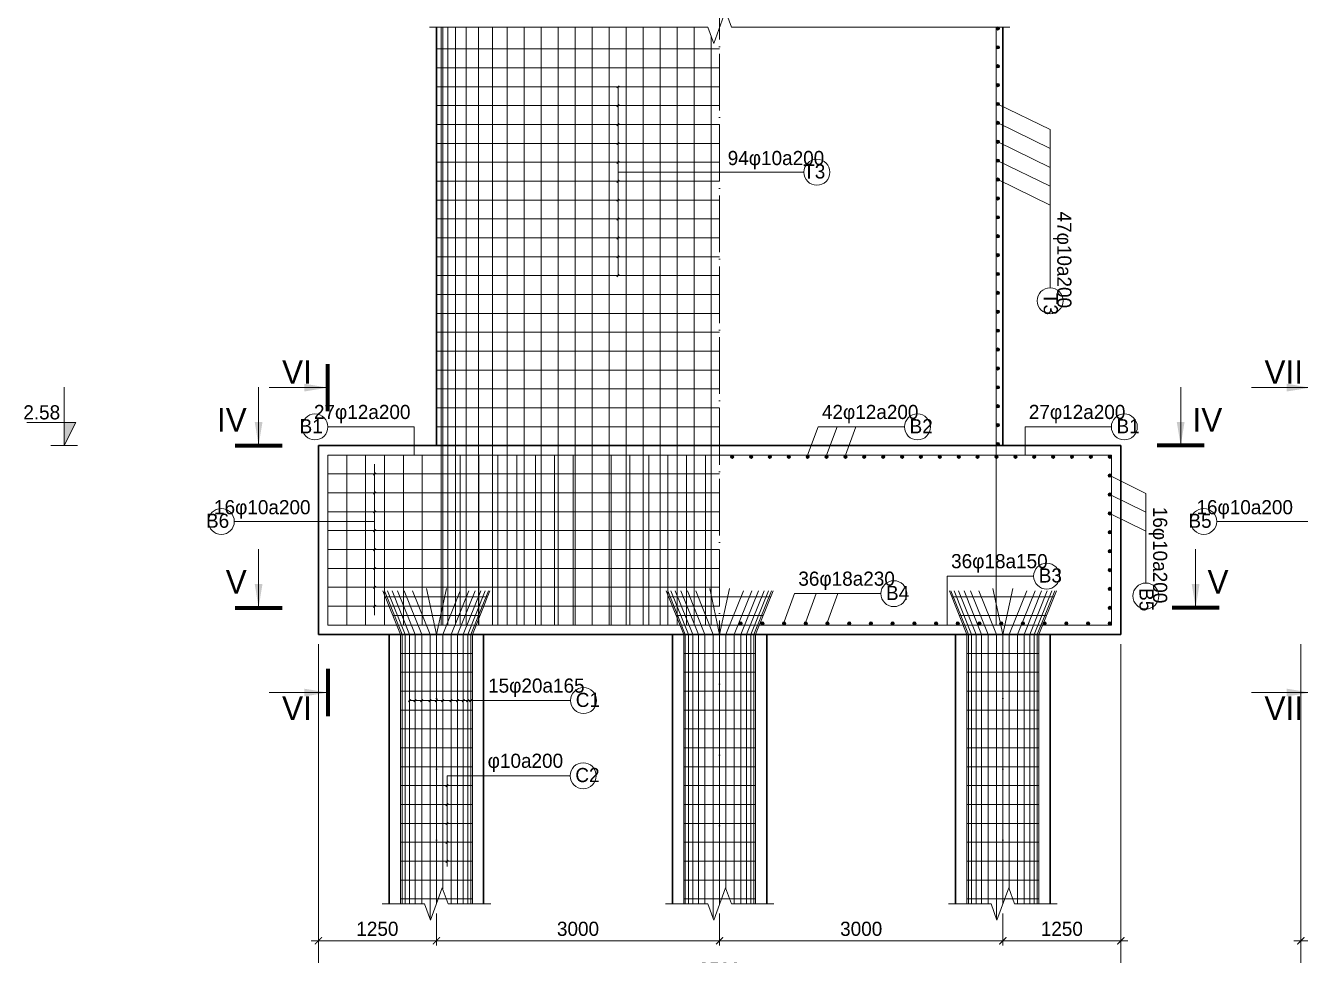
# Model space of a CAD drawing. Header units: millimetres. Extents: x -354608 to 492029, y -885357 to -234285.
# Drawn here: x 183593 to 197098, y -635684 to -625837 of the extents above; entities that cross this region are included whole.
import ezdxf

# ---------------------------------------------------------------- set-up
doc = ezdxf.new("R2010")
doc.units = ezdxf.units.MM
doc.header["$LTSCALE"] = 0.25
doc.header["$MEASUREMENT"] = 0
doc.header["$PDMODE"] = 34
doc.linetypes.add('ACAD_ISO04W100', pattern=[30, 24, -3, 0, -3])
doc.layers.get('0').update_dxf_attribs({"lineweight": 30})
for name, color, linetype, lineweight in [('!cat', 8, 'Continuous', 70), ('!coban', 142, 'Continuous', 30), ('!dim', 1, 'Continuous', 20), ('!manh', 21, 'Continuous', 20), ('!text', 130, 'Continuous', 20), ('!thep', 1, 'Continuous', 20), ('!Truc', 1, 'ACAD_ISO04W100', 20)]:
    doc.layers.add(name, color=color, linetype=linetype, lineweight=lineweight)
doc.styles.add('!dim(TL50)', font='VNswitzerlandcondlight.TTF', dxfattribs={"height": 150})
doc.styles.add('!mid(TL50)', font='VNswitzerlandcondlight.TTF', dxfattribs={"height": 250})
doc.styles.add('!small(TL50)', font='VNswitzerlandcondlight.TTF', dxfattribs={"height": 150})
doc.dimstyles.new('!TL1-50(50)', dxfattribs={"dimtxt": 150, "dimasz": 75, "dimexe": 50, "dimexo": 100, "dimgap": 50, "dimtad": 1, "dimdec": 0, "dimzin": 0, "dimdsep": 46, "dimtxsty": '!dim(TL50)', "dimblk": 'ARCHTICK', "dimcen": 1, "dimdle": 75, "dimclrd": 256, "dimclre": 256, "dimclrt": 256, "dimadec": 0, "dimazin": 0, "dimtfac": 1, "dimtdec": 0, "dimtix": 1, "dimtmove": 0, "dimatfit": 3, "dimfxl": 0, "dimfrac": 2, "dimtolj": 1, "dimtzin": 0, "dimlwd": -1, "dimlwe": -1, "dimarcsym": 0})
doc.dimstyles.new('!TL1-50(50)LE', dxfattribs={"dimtxt": 150, "dimasz": 250, "dimexe": 50, "dimexo": 100, "dimgap": 50, "dimtad": 1, "dimdec": 0, "dimzin": 0, "dimdsep": 46, "dimtxsty": '!dim(TL50)', "dimblk": 'ARCHTICK', "dimcen": 1, "dimdle": 75, "dimclrd": 256, "dimclre": 256, "dimclrt": 256, "dimadec": 0, "dimazin": 0, "dimtfac": 1, "dimtdec": 0, "dimtix": 1, "dimtmove": 0, "dimatfit": 3, "dimfxl": 0, "dimfrac": 2, "dimtolj": 1, "dimtzin": 0, "dimlwd": -1, "dimlwe": -1, "dimarcsym": 0})

# ---------------------------------------------------------------- blocks, each defined once
blk = doc.blocks.new('_ArchTick')
at = {"color": 0, "linetype": 'ByBlock', "const_width": 0.15}
blk.add_lwpolyline([(-0.5, -0.5), (0.5, 0.5)], dxfattribs=at)
blk = doc.blocks.new('*D866')
at = {"layer": '!dim'}
for p, q in [((186695, -632386), (186695, -635578)), ((187945, -635238), (187945, -635578)), ((186620, -635528), (188020, -635528))]:
    blk.add_line(p, q, dxfattribs=at)
at = {"layer": 'Defpoints', "color": 0}
for p in [(186695, -632286), (187945, -635138), (187945, -635528)]:
    blk.add_point(p, dxfattribs=at)
at = {"layer": '!dim', "xscale": 75, "yscale": 75, "zscale": 75, "rotation": 180}
blk.add_blockref('_ArchTick', (186695, -635528), dxfattribs=at)
at = {"layer": '!dim', "xscale": 75, "yscale": 75, "zscale": 75}
blk.add_blockref('_ArchTick', (187945, -635528), dxfattribs=at)
at = {"layer": '!dim', "insert": (187320, -635402), "char_height": 150, "attachment_point": 5, "style": '!dim(TL50)'}
blk.add_mtext('\\A1;1250', dxfattribs=at)
blk = doc.blocks.new('*D867')
at = {"layer": '!dim'}
for p, q in [((187945, -635238), (187945, -635578)), ((190945, -635238), (190945, -635578)), ((187870, -635528), (191020, -635528))]:
    blk.add_line(p, q, dxfattribs=at)
at = {"layer": 'Defpoints', "color": 0}
for p in [(187945, -635138), (190945, -635138), (190945, -635528)]:
    blk.add_point(p, dxfattribs=at)
at = {"layer": '!dim', "xscale": 75, "yscale": 75, "zscale": 75, "rotation": 180}
blk.add_blockref('_ArchTick', (187945, -635528), dxfattribs=at)
at = {"layer": '!dim', "xscale": 75, "yscale": 75, "zscale": 75}
blk.add_blockref('_ArchTick', (190945, -635528), dxfattribs=at)
at = {"layer": '!dim', "insert": (189445, -635402), "char_height": 150, "attachment_point": 5, "style": '!dim(TL50)'}
blk.add_mtext('\\A1;3000', dxfattribs=at)
blk = doc.blocks.new('*D868')
at = {"layer": '!dim'}
for p, q in [((190945, -635238), (190945, -635578)), ((193945, -635238), (193945, -635578)), ((190870, -635528), (194020, -635528))]:
    blk.add_line(p, q, dxfattribs=at)
at = {"layer": 'Defpoints', "color": 0}
for p in [(190945, -635138), (193945, -635138), (193945, -635528)]:
    blk.add_point(p, dxfattribs=at)
at = {"layer": '!dim', "xscale": 75, "yscale": 75, "zscale": 75, "rotation": 180}
blk.add_blockref('_ArchTick', (190945, -635528), dxfattribs=at)
at = {"layer": '!dim', "xscale": 75, "yscale": 75, "zscale": 75}
blk.add_blockref('_ArchTick', (193945, -635528), dxfattribs=at)
at = {"layer": '!dim', "insert": (192445, -635402), "char_height": 150, "attachment_point": 5, "style": '!dim(TL50)'}
blk.add_mtext('\\A1;3000', dxfattribs=at)
blk = doc.blocks.new('*D869')
at = {"layer": '!dim'}
for p, q in [((195195, -632386), (195195, -635578)), ((193945, -635238), (193945, -635578)), ((193870, -635528), (195270, -635528))]:
    blk.add_line(p, q, dxfattribs=at)
at = {"layer": 'Defpoints', "color": 0}
for p in [(195195, -632286), (193945, -635138), (195195, -635528)]:
    blk.add_point(p, dxfattribs=at)
at = {"layer": '!dim', "xscale": 75, "yscale": 75, "zscale": 75, "rotation": 180}
blk.add_blockref('_ArchTick', (193945, -635528), dxfattribs=at)
at = {"layer": '!dim', "xscale": 75, "yscale": 75, "zscale": 75}
blk.add_blockref('_ArchTick', (195195, -635528), dxfattribs=at)
at = {"layer": '!dim', "insert": (194570, -635402), "char_height": 150, "attachment_point": 5, "style": '!dim(TL50)'}
blk.add_mtext('\\A1;1250', dxfattribs=at)
blk = doc.blocks.new('*D870')
at = {"layer": '!dim'}
for p, q in [((186695, -632386), (186695, -636013)), ((195195, -632386), (195195, -636013)), ((186620, -635963), (195270, -635963))]:
    blk.add_line(p, q, dxfattribs=at)
at = {"layer": 'Defpoints', "color": 0}
for p in [(186695, -632286), (195195, -632286), (195195, -635963)]:
    blk.add_point(p, dxfattribs=at)
at = {"layer": '!dim', "xscale": 75, "yscale": 75, "zscale": 75, "rotation": 180}
blk.add_blockref('_ArchTick', (186695, -635963), dxfattribs=at)
at = {"layer": '!dim', "xscale": 75, "yscale": 75, "zscale": 75}
blk.add_blockref('_ArchTick', (195195, -635963), dxfattribs=at)
at = {"layer": '!dim', "insert": (190945, -635837), "char_height": 150, "attachment_point": 5, "style": '!dim(TL50)'}
blk.add_mtext('\\A1;8500', dxfattribs=at)
blk = doc.blocks.new('*D871')
at = {"layer": '!dim'}
for p, q in [((197102, -632386), (197102, -635578)), ((198352, -635238), (198352, -635578)), ((197027, -635528), (198427, -635528))]:
    blk.add_line(p, q, dxfattribs=at)
at = {"layer": 'Defpoints', "color": 0}
for p in [(197102, -632286), (198352, -635138), (198352, -635528)]:
    blk.add_point(p, dxfattribs=at)
at = {"layer": '!dim', "xscale": 75, "yscale": 75, "zscale": 75, "rotation": 180}
blk.add_blockref('_ArchTick', (197102, -635528), dxfattribs=at)
at = {"layer": '!dim', "xscale": 75, "yscale": 75, "zscale": 75}
blk.add_blockref('_ArchTick', (198352, -635528), dxfattribs=at)
at = {"layer": '!dim', "insert": (197727, -635402), "char_height": 150, "attachment_point": 5, "style": '!dim(TL50)'}
blk.add_mtext('\\A1;1250', dxfattribs=at)
blk = doc.blocks.new('*D875')
at = {"layer": '!dim'}
for p, q in [((197102, -632386), (197102, -636013)), ((202602, -632386), (202602, -636013)), ((197027, -635963), (202677, -635963))]:
    blk.add_line(p, q, dxfattribs=at)
at = {"layer": 'Defpoints', "color": 0}
for p in [(197102, -632286), (202602, -632286), (202602, -635963)]:
    blk.add_point(p, dxfattribs=at)
at = {"layer": '!dim', "xscale": 75, "yscale": 75, "zscale": 75, "rotation": 180}
blk.add_blockref('_ArchTick', (197102, -635963), dxfattribs=at)
at = {"layer": '!dim', "xscale": 75, "yscale": 75, "zscale": 75}
blk.add_blockref('_ArchTick', (202602, -635963), dxfattribs=at)
at = {"layer": '!dim', "insert": (199852, -635837), "char_height": 150, "attachment_point": 5, "style": '!dim(TL50)'}
blk.add_mtext('\\A1;5500', dxfattribs=at)

msp = doc.modelspace()

# ---------------------------------------------------------------- hatches: boundary and pattern name
at = {"layer": '!manh', "lineweight": 13}
msp.add_hatch(color=256, dxfattribs=at).paths.add_polyline_path([(184003.1, -630038.7), (184126, -630038.7), (184003.1, -630285.5)])
at = {"layer": '!thep'}
for points in [[(193910, -625868, 1), (193875, -625868, 1)], [(193910, -626068, 1), (193875, -626068, 1)], [(193910, -626268, 1), (193875, -626268, 1)], [(193910, -626468, 1), (193875, -626468, 1)], [(193910, -626668, 1), (193875, -626668, 1)], [(193910, -626868, 1), (193875, -626868, 1)], [(193910, -627068, 1), (193875, -627068, 1)], [(193910, -627268, 1), (193875, -627268, 1)], [(193910, -627468, 1), (193875, -627468, 1)], [(193910, -627668, 1), (193875, -627668, 1)], [(193910, -627868, 1), (193875, -627868, 1)], [(193910, -628068, 1), (193875, -628068, 1)], [(193910, -628268, 1), (193875, -628268, 1)], [(193910, -628468, 1), (193875, -628468, 1)], [(193910, -628668, 1), (193875, -628668, 1)], [(193910, -628868, 1), (193875, -628868, 1)], [(193910, -629068, 1), (193875, -629068, 1)], [(193910, -629268, 1), (193875, -629268, 1)], [(193910, -629468, 1), (193875, -629468, 1)], [(193910, -629668, 1), (193875, -629668, 1)], [(193910, -629868, 1), (193875, -629868, 1)], [(193910, -630068, 1), (193875, -630068, 1)], [(193910, -630268, 1), (193875, -630268, 1)], [(191095.3, -630403, 1), (191060.3, -630403, 1)], [(191295.3, -630403, 1), (191260.3, -630403, 1)], [(191495.3, -630403, 1), (191460.3, -630403, 1)], [(191695.3, -630403, 1), (191660.3, -630403, 1)], [(191895.3, -630403, 1), (191860.3, -630403, 1)], [(192095.3, -630403, 1), (192060.3, -630403, 1)], [(192295.3, -630403, 1), (192260.3, -630403, 1)], [(192495.3, -630403, 1), (192460.3, -630403, 1)], [(192695.3, -630403, 1), (192660.3, -630403, 1)], [(192895.3, -630403, 1), (192860.3, -630403, 1)], [(193095.3, -630403, 1), (193060.3, -630403, 1)], [(193295.3, -630403, 1), (193260.3, -630403, 1)], [(193495.3, -630403, 1), (193460.3, -630403, 1)], [(193695.3, -630403, 1), (193660.3, -630403, 1)], [(193895.3, -630403, 1), (193860.3, -630403, 1)], [(194095.3, -630403, 1), (194060.3, -630403, 1)], [(194295.3, -630403, 1), (194260.3, -630403, 1)], [(194495.3, -630403, 1), (194460.3, -630403, 1)], [(194695.3, -630403, 1), (194660.3, -630403, 1)], [(194895.3, -630403, 1), (194860.3, -630403, 1)], [(195095.3, -630403, 1), (195060.3, -630403, 1)], [(195095.3, -630603, 1), (195060.3, -630603, 1)], [(195095.3, -630803, 1), (195060.3, -630803, 1)], [(195095.3, -631003, 1), (195060.3, -631003, 1)], [(195095.3, -631203, 1), (195060.3, -631203, 1)], [(195095.3, -631403, 1), (195060.3, -631403, 1)], [(195095.3, -631603, 1), (195060.3, -631603, 1)], [(195095.3, -631803, 1), (195060.3, -631803, 1)], [(195095.3, -632003, 1), (195060.3, -632003, 1)], [(191185.4, -632168.2, 1), (191150.4, -632168.2, 1)], [(191415.4, -632168.2, 1), (191380.4, -632168.2, 1)], [(191645.4, -632168.2, 1), (191610.4, -632168.2, 1)], [(191875.4, -632168.2, 1), (191840.4, -632168.2, 1)], [(192105.4, -632168.2, 1), (192070.4, -632168.2, 1)], [(192335.4, -632168.2, 1), (192300.4, -632168.2, 1)], [(192565.4, -632168.2, 1), (192530.4, -632168.2, 1)], [(192795.4, -632168.2, 1), (192760.4, -632168.2, 1)], [(193025.4, -632168.2, 1), (192990.4, -632168.2, 1)], [(193255.4, -632168.2, 1), (193220.4, -632168.2, 1)], [(193485.4, -632168.2, 1), (193450.4, -632168.2, 1)], [(193715.4, -632168.2, 1), (193680.4, -632168.2, 1)], [(193945.4, -632168.2, 1), (193910.4, -632168.2, 1)], [(194175.4, -632168.2, 1), (194140.4, -632168.2, 1)], [(194405.4, -632168.2, 1), (194370.4, -632168.2, 1)], [(194635.4, -632168.2, 1), (194600.4, -632168.2, 1)], [(194865.4, -632168.2, 1), (194830.4, -632168.2, 1)], [(195095.4, -632168.2, 1), (195060.4, -632168.2, 1)]]:
    msp.add_hatch(color=256, dxfattribs=at).paths.add_polyline_path(points)

# ---------------------------------------------------------------- linework, layer by layer
at = {"layer": '!cat'}
for p, q in [((186795.4, -629921.1), (186795.4, -629421.1)), ((185811.8, -630285.5), (186311.8, -630285.5)), ((196079.1, -630285.5), (195579.1, -630285.5)), ((185811.8, -632001), (186311.8, -632001)), ((196237.5, -632001), (195737.5, -632001)), ((186795.4, -632649.9), (186795.4, -633149.9))]:
    msp.add_line(p, q, dxfattribs=at)
at = {"layer": '!coban'}
for p, q in [((187945.4, -625854), (187945.4, -630285.5)), ((193945.4, -625854), (193945.4, -630285.5)), ((186695.4, -630285.5), (190945.4, -630285.5)), ((186695.4, -630285.5), (186695.4, -632285.5)), ((195195.4, -630285.5), (190945.4, -630285.5)), ((195195.4, -630285.5), (195195.4, -632285.5)), ((186695.4, -632285.5), (190945.4, -632285.5)), ((187445.4, -635137.6), (187445.4, -632285.5)), ((188445.4, -635137.6), (188445.4, -632285.5)), ((190445.4, -635137.6), (190445.4, -632285.5)), ((195195.4, -632285.5), (190945.4, -632285.5)), ((191445.4, -635137.6), (191445.4, -632285.5)), ((193445.4, -635137.6), (193445.4, -632285.5)), ((194445.4, -635137.6), (194445.4, -632285.5))]:
    msp.add_line(p, q, dxfattribs=at)
at = {"layer": '!manh'}
for p, q in [((189881.8, -626474.9), (189857.4, -626497.4)), ((189870.3, -626485.5), (189870.3, -628485.5)), ((189881.8, -626674.9), (189857.4, -626697.4)), ((193892.5, -626668), (194445.8, -626939.3)), ((189881.8, -626874.9), (189857.4, -626897.4)), ((193892.5, -626868), (194445.8, -627139.3)), ((193892.5, -627068), (194445.8, -627339.3)), ((194445.8, -626939.3), (194445.8, -628614)), ((189881.8, -627074.9), (189857.4, -627097.4)), ((189881.8, -627274.9), (189857.4, -627297.4)), ((193892.5, -627268), (194445.8, -627539.3)), ((189881.8, -627474.9), (189857.4, -627497.4)), ((189870.3, -627390.8), (191838.4, -627390.8)), ((193892.5, -627468), (194445.8, -627739.3)), ((189881.8, -627674.9), (189857.4, -627697.4)), ((189881.8, -627874.9), (189857.4, -627897.4)), ((189881.8, -628074.9), (189857.4, -628097.4)), ((189881.8, -628274.9), (189857.4, -628297.4)), ((189881.8, -628474.9), (189857.4, -628497.4)), ((184003.1, -630285.5), (184003.1, -629665)), ((184003.1, -630038.7), (183605.3, -630038.7)), ((184003.1, -630285.5), (184126, -630038.7)), ((184126, -630038.7), (184003.1, -630038.7)), ((187710.4, -630087.3), (186795.9, -630087.3)), ((187710.4, -630385.5), (187710.4, -630087.3)), ((191988.6, -630087.3), (191877.8, -630385.5)), ((191988.6, -630087.3), (192903.1, -630087.3)), ((192188.6, -630087.3), (192077.8, -630385.5)), ((192388.6, -630087.3), (192277.8, -630385.5)), ((194180.5, -630385.5), (194180.5, -630087.3)), ((194180.5, -630087.3), (195095, -630087.3)), ((184003.1, -630285.5), (183861.2, -630285.5)), ((184003.1, -630285.5), (184144.9, -630285.5)), ((187302, -630574.9), (187277.6, -630597.4)), ((187290.5, -630480.4), (187290.5, -632079.8)), ((195077.8, -630603), (195460.3, -630790.6)), ((187302, -630774.9), (187277.6, -630797.4)), ((195077.8, -630803), (195460.3, -630990.6)), ((195460.3, -630790.6), (195460.3, -631739.9)), ((187302, -630974.9), (187277.6, -630997.4)), ((187290.5, -631088), (185804.3, -631088)), ((195077.8, -631003), (195460.3, -631190.6)), ((197697, -631088), (196210.8, -631088)), ((187302, -631174.9), (187277.6, -631197.4)), ((187302, -631374.9), (187277.6, -631397.4)), ((187302, -631574.9), (187277.6, -631597.4)), ((187302, -631774.9), (187277.6, -631797.4)), ((193357.2, -632185.5), (193357.2, -631667.1)), ((193357.2, -631667.1), (194271.7, -631667.1)), ((191738.7, -631852.5), (191627.9, -632150.7)), ((191738.7, -631852.5), (192653.3, -631852.5)), ((191968.7, -631852.5), (191857.9, -632150.7)), ((192198.7, -631852.5), (192087.9, -632150.7)), ((187302, -631974.9), (187277.6, -631997.4)), ((187672.7, -632974), (187648.3, -632996.6)), ((187651.5, -632984.6), (189366.9, -632984.6)), ((187732.1, -632974), (187707.7, -632996.6)), ((187801.3, -632974), (187776.9, -632996.6)), ((187890, -632974), (187865.6, -632996.6)), ((187956.9, -632974), (187932.5, -632996.6)), ((188023.9, -632974), (187999.5, -632996.6)), ((188112.5, -632974), (188088.1, -632996.6)), ((188181.7, -632974), (188157.3, -632996.6)), ((188241.2, -632974), (188216.8, -632996.6)), ((188288.2, -632974), (188263.8, -632996.6)), ((188320.7, -632974), (188296.3, -632996.6)), ((188058.7, -634742.5), (188058.7, -633780.6)), ((188058.7, -633780.6), (189362.4, -633780.6)), ((188070.2, -633874.9), (188045.8, -633897.4)), ((188070.2, -634074.9), (188045.8, -634097.4)), ((188070.2, -634274.9), (188045.8, -634297.4)), ((188070.2, -634474.9), (188045.8, -634497.4)), ((188070.2, -634674.9), (188045.8, -634697.4))]:
    msp.add_line(p, q, dxfattribs=at)
at = {"layer": '!manh', "linetype": 'Continuous'}
for points in [[(187870.4, -625854), (190820.4, -625854), (190882.9, -626025.7), (191007.9, -625682.2), (191070.4, -625854), (194020.4, -625854)], [(187370.4, -635137.6), (187820.4, -635137.6), (187882.9, -635309.3), (188007.9, -634965.9), (188070.4, -635137.6), (188520.4, -635137.6)], [(190370.4, -635137.6), (190820.4, -635137.6), (190882.9, -635309.3), (191007.9, -634965.9), (191070.4, -635137.6), (191520.4, -635137.6)], [(193370.4, -635137.6), (193820.4, -635137.6), (193882.9, -635309.3), (194007.9, -634965.9), (194070.4, -635137.6), (194520.4, -635137.6)]]:
    msp.add_lwpolyline(points, dxfattribs=at)
at = {"layer": '!manh'}
for centre in [(191975.8, -627390.8), (194445.8, -628751.4), (186658.5, -630087.3), (193040.5, -630087.3), (195232.4, -630087.3), (185666.9, -631088), (196073.4, -631088), (194409.1, -631667.1), (192790.7, -631852.5), (195460.3, -631877.3), (189504.3, -632984.6), (189499.8, -633780.6)]:
    msp.add_circle(centre, 137.4, dxfattribs=at)
at = {"layer": '!thep'}
for p, q in [((187995.4, -632185.5), (187995.4, -625854)), ((188013, -632185.5), (188013, -625854)), ((188064.7, -632185.5), (188064.7, -625854)), ((188148.1, -632185.5), (188148.1, -625854)), ((188259, -632185.5), (188259, -625854)), ((188391.7, -632185.5), (188391.7, -625854)), ((188539.7, -632185.5), (188539.7, -625854)), ((188695.4, -632185.5), (188695.4, -625854)), ((188875.4, -632185.5), (188875.4, -625854)), ((189055.4, -632185.5), (189055.4, -625854)), ((189235.4, -632185.5), (189235.4, -625854)), ((189415.4, -632185.5), (189415.4, -625854)), ((189595.4, -632185.5), (189595.4, -625854)), ((189775.4, -632185.5), (189775.4, -625854)), ((189955.4, -632185.5), (189955.4, -625854)), ((190135.4, -632185.5), (190135.4, -625854)), ((190315.4, -632185.5), (190315.4, -625854)), ((190495.4, -632185.5), (190495.4, -625854)), ((190675.4, -632185.5), (190675.4, -625854)), ((193875.4, -625854), (193875.4, -632185.5)), ((190855.4, -632185.5), (190855.4, -625950.1)), ((187945.4, -626085.5), (190945.4, -626085.5)), ((187945.4, -626285.5), (190945.4, -626285.5)), ((187945.4, -626485.5), (190945.4, -626485.5)), ((187945.4, -626685.5), (190945.4, -626685.5)), ((187945.4, -626885.5), (190945.4, -626885.5)), ((187945.4, -627085.5), (190945.4, -627085.5)), ((187945.4, -627285.5), (190945.4, -627285.5)), ((187945.4, -627485.5), (190945.4, -627485.5)), ((187945.4, -627685.5), (190945.4, -627685.5)), ((187945.4, -627885.5), (190945.4, -627885.5)), ((187945.4, -628085.5), (190945.4, -628085.5)), ((187945.4, -628285.5), (190945.4, -628285.5)), ((187945.4, -628485.5), (190945.4, -628485.5)), ((187945.4, -628685.5), (190945.4, -628685.5)), ((187945.4, -628885.5), (190945.4, -628885.5)), ((187945.4, -629085.5), (190945.4, -629085.5)), ((187945.4, -629285.5), (190945.4, -629285.5)), ((187945.4, -629485.5), (190945.4, -629485.5)), ((187945.4, -629685.5), (190945.4, -629685.5)), ((187945.4, -629885.5), (190945.4, -629885.5)), ((187945.4, -630085.5), (190945.4, -630085.5)), ((186795.4, -630385.5), (190945.4, -630385.5)), ((186795.4, -630385.5), (186795.4, -632185.5)), ((186995.4, -630385.5), (186995.4, -632185.5)), ((187195.4, -630385.5), (187195.4, -632185.5)), ((187395.4, -630385.5), (187395.4, -632185.5)), ((187595.4, -630385.5), (187595.4, -632185.5)), ((187795.4, -630385.5), (187795.4, -632185.5)), ((187995.4, -630385.5), (187995.4, -632185.5)), ((188195.4, -630385.5), (188195.4, -632185.5)), ((188395.4, -630385.5), (188395.4, -632185.5)), ((188595.4, -630385.5), (188595.4, -632185.5)), ((188795.4, -630385.5), (188795.4, -632185.5)), ((188995.4, -630385.5), (188995.4, -632185.5)), ((189195.4, -630385.5), (189195.4, -632185.5)), ((189395.4, -630385.5), (189395.4, -632185.5)), ((189595.4, -630385.5), (189595.4, -632185.5)), ((189795.4, -630385.5), (189795.4, -632185.5)), ((189995.4, -630385.5), (189995.4, -632185.5)), ((190195.4, -630385.5), (190195.4, -632185.5)), ((190395.4, -630385.5), (190395.4, -632185.5)), ((190595.4, -630385.5), (190595.4, -632185.5)), ((190795.4, -630385.5), (190795.4, -632185.5)), ((195095.4, -630385.5), (190945.4, -630385.5)), ((195095.4, -630385.5), (195095.4, -632185.5)), ((186795.4, -630585.5), (190945.4, -630585.5)), ((186795.4, -630785.5), (190945.4, -630785.5)), ((186795.4, -630985.5), (190945.4, -630985.5)), ((186795.4, -631185.5), (190945.4, -631185.5)), ((186795.4, -631385.5), (190945.4, -631385.5)), ((186795.4, -631585.5), (190945.4, -631585.5)), ((186795.4, -631785.5), (190945.4, -631785.5)), ((187945.4, -632285.5), (187840.4, -631796.7)), ((187945.4, -632285.5), (188050.5, -631796.7)), ((190945.4, -632285.5), (190840.4, -631796.7)), ((190945.4, -632285.5), (191050.5, -631796.7)), ((193945.4, -632285.5), (193840.4, -631796.7)), ((193945.4, -632285.5), (194050.5, -631796.7)), ((187565, -632285.5), (187378.9, -631821.5)), ((187581.6, -632285.5), (187395.5, -631821.5)), ((187404.6, -631885.5), (188486.3, -631885.5)), ((187614.2, -632285.5), (187428, -631821.5)), ((187661.2, -632285.5), (187475, -631821.5)), ((187720.6, -632285.5), (187534.4, -631821.5)), ((187789.9, -632285.5), (187603.7, -631821.5)), ((187878.5, -632285.5), (187692.3, -631821.5)), ((188012.4, -632285.5), (188198.5, -631821.5)), ((188101, -632285.5), (188287.2, -631821.5)), ((188170.3, -632285.5), (188356.4, -631821.5)), ((188229.7, -632285.5), (188415.8, -631821.5)), ((188276.7, -632285.5), (188462.8, -631821.5)), ((188309.2, -632285.5), (188495.4, -631821.5)), ((188325.8, -632285.5), (188512, -631821.5)), ((190565, -632285.5), (190378.9, -631821.5)), ((190581.6, -632285.5), (190395.5, -631821.5)), ((190404.6, -631885.5), (191486.3, -631885.5)), ((190614.2, -632285.5), (190428, -631821.5)), ((190661.2, -632285.5), (190475, -631821.5)), ((190720.6, -632285.5), (190534.4, -631821.5)), ((190789.9, -632285.5), (190603.7, -631821.5)), ((190878.5, -632285.5), (190692.3, -631821.5)), ((191012.4, -632285.5), (191198.5, -631821.5)), ((191101, -632285.5), (191287.2, -631821.5)), ((191170.3, -632285.5), (191356.4, -631821.5)), ((191229.7, -632285.5), (191415.8, -631821.5)), ((191276.7, -632285.5), (191462.8, -631821.5)), ((191309.2, -632285.5), (191495.4, -631821.5)), ((191325.8, -632285.5), (191512, -631821.5)), ((193565, -632285.5), (193378.9, -631821.5)), ((193581.6, -632285.5), (193395.5, -631821.5)), ((193404.6, -631885.5), (194486.3, -631885.5)), ((193614.2, -632285.5), (193428, -631821.5)), ((193661.2, -632285.5), (193475, -631821.5)), ((193720.6, -632285.5), (193534.4, -631821.5)), ((193789.9, -632285.5), (193603.7, -631821.5)), ((193878.5, -632285.5), (193692.3, -631821.5)), ((194012.4, -632285.5), (194198.5, -631821.5)), ((194101, -632285.5), (194287.2, -631821.5)), ((194170.3, -632285.5), (194356.4, -631821.5)), ((194229.7, -632285.5), (194415.8, -631821.5)), ((194276.7, -632285.5), (194462.8, -631821.5)), ((194309.2, -632285.5), (194495.4, -631821.5)), ((194325.8, -632285.5), (194512, -631821.5)), ((186795.4, -631985.5), (190945.4, -631985.5)), ((186795.4, -632185.5), (190945.4, -632185.5)), ((187484.8, -632085.5), (188406.1, -632085.5)), ((187484.8, -632185.5), (188406.1, -632185.5)), ((190484.8, -632085.5), (191406.1, -632085.5)), ((195095.4, -632185.5), (190945.4, -632185.5)), ((193484.8, -632085.5), (194406.1, -632085.5)), ((187565, -635137.6), (187565, -632285.5)), ((187581.6, -635137.6), (187581.6, -632285.5)), ((187614.2, -635137.6), (187614.2, -632285.5)), ((187661.2, -635137.6), (187661.2, -632285.5)), ((187720.6, -635137.6), (187720.6, -632285.5)), ((187789.9, -635137.6), (187789.9, -632285.5)), ((187878.5, -635297.1), (187878.5, -632285.5)), ((187945.4, -635137.6), (187945.4, -632285.5)), ((188012.4, -634978.1), (188012.4, -632285.5)), ((188101, -635137.6), (188101, -632285.5)), ((188170.3, -635137.6), (188170.3, -632285.5)), ((188229.7, -635137.6), (188229.7, -632285.5)), ((188276.7, -635137.6), (188276.7, -632285.5)), ((188309.2, -635137.6), (188309.2, -632285.5)), ((188325.8, -635137.6), (188325.8, -632285.5)), ((190565, -635137.6), (190565, -632285.5)), ((190581.6, -635137.6), (190581.6, -632285.5)), ((190614.2, -635137.6), (190614.2, -632285.5)), ((190661.2, -635137.6), (190661.2, -632285.5)), ((190720.6, -635137.6), (190720.6, -632285.5)), ((190789.9, -635137.6), (190789.9, -632285.5)), ((190878.5, -635297.1), (190878.5, -632285.5)), ((190945.4, -635137.6), (190945.4, -632285.5)), ((191012.4, -634978.1), (191012.4, -632285.5)), ((191101, -635137.6), (191101, -632285.5)), ((191170.3, -635137.6), (191170.3, -632285.5)), ((191229.7, -635137.6), (191229.7, -632285.5)), ((191276.7, -635137.6), (191276.7, -632285.5)), ((191309.2, -635137.6), (191309.2, -632285.5)), ((191325.8, -635137.6), (191325.8, -632285.5)), ((193565, -635137.6), (193565, -632285.5)), ((193581.6, -635137.6), (193581.6, -632285.5)), ((193614.2, -635137.6), (193614.2, -632285.5)), ((193661.2, -635137.6), (193661.2, -632285.5)), ((193720.6, -635137.6), (193720.6, -632285.5)), ((193789.9, -635137.6), (193789.9, -632285.5)), ((193878.5, -635297.1), (193878.5, -632285.5)), ((193945.4, -635137.6), (193945.4, -632285.5)), ((194012.4, -634978.1), (194012.4, -632285.5)), ((194101, -635137.6), (194101, -632285.5)), ((194170.3, -635137.6), (194170.3, -632285.5)), ((194229.7, -635137.6), (194229.7, -632285.5)), ((194276.7, -635137.6), (194276.7, -632285.5)), ((194309.2, -635137.6), (194309.2, -632285.5)), ((194325.8, -635137.6), (194325.8, -632285.5)), ((187565, -632485.5), (188325.8, -632485.5)), ((190565, -632485.5), (191325.8, -632485.5)), ((193565, -632485.5), (194325.8, -632485.5)), ((187565, -632685.5), (188325.8, -632685.5)), ((190565, -632685.5), (191325.8, -632685.5)), ((193565, -632685.5), (194325.8, -632685.5)), ((187565, -632885.5), (188325.8, -632885.5)), ((190565, -632885.5), (191325.8, -632885.5)), ((193565, -632885.5), (194325.8, -632885.5)), ((187565, -633085.5), (188325.8, -633085.5)), ((190565, -633085.5), (191325.8, -633085.5)), ((193565, -633085.5), (194325.8, -633085.5)), ((187565, -633285.5), (188325.8, -633285.5)), ((190565, -633285.5), (191325.8, -633285.5)), ((193565, -633285.5), (194325.8, -633285.5)), ((187565, -633485.5), (188325.8, -633485.5)), ((190565, -633485.5), (191325.8, -633485.5)), ((193565, -633485.5), (194325.8, -633485.5)), ((187565, -633685.5), (188325.8, -633685.5)), ((190565, -633685.5), (191325.8, -633685.5)), ((193565, -633685.5), (194325.8, -633685.5)), ((187565, -633885.5), (188325.8, -633885.5)), ((190565, -633885.5), (191325.8, -633885.5)), ((193565, -633885.5), (194325.8, -633885.5)), ((187565, -634085.5), (188325.8, -634085.5)), ((190565, -634085.5), (191325.8, -634085.5)), ((193565, -634085.5), (194325.8, -634085.5)), ((187565, -634285.5), (188325.8, -634285.5)), ((190565, -634285.5), (191325.8, -634285.5)), ((193565, -634285.5), (194325.8, -634285.5)), ((187565, -634485.5), (188325.8, -634485.5)), ((190565, -634485.5), (191325.8, -634485.5)), ((193565, -634485.5), (194325.8, -634485.5)), ((187565, -634685.5), (188325.8, -634685.5)), ((190565, -634685.5), (191325.8, -634685.5)), ((193565, -634685.5), (194325.8, -634685.5)), ((187565, -634885.5), (188325.8, -634885.5)), ((190565, -634885.5), (191325.8, -634885.5)), ((193565, -634885.5), (194325.8, -634885.5)), ((187565, -635085.5), (188325.8, -635085.5)), ((190565, -635085.5), (191325.8, -635085.5)), ((193565, -635085.5), (194325.8, -635085.5))]:
    msp.add_line(p, q, dxfattribs=at)
for centre in [(193892.5, -625868), (193892.5, -626068), (193892.5, -626268), (193892.5, -626468), (193892.5, -626668), (193892.5, -626868), (193892.5, -627068), (193892.5, -627268), (193892.5, -627468), (193892.5, -627668), (193892.5, -627868), (193892.5, -628068), (193892.5, -628268), (193892.5, -628468), (193892.5, -628668), (193892.5, -628868), (193892.5, -629068), (193892.5, -629268), (193892.5, -629468), (193892.5, -629668), (193892.5, -629868), (193892.5, -630068), (193892.5, -630268), (191077.8, -630403), (191277.8, -630403), (191477.8, -630403), (191677.8, -630403), (191877.8, -630403), (192077.8, -630403), (192277.8, -630403), (192477.8, -630403), (192677.8, -630403), (192877.8, -630403), (193077.8, -630403), (193277.8, -630403), (193477.8, -630403), (193677.8, -630403), (193877.8, -630403), (194077.8, -630403), (194277.8, -630403), (194477.8, -630403), (194677.8, -630403), (194877.8, -630403), (195077.8, -630403), (195077.8, -630603), (195077.8, -630803), (195077.8, -631003), (195077.8, -631203), (195077.8, -631403), (195077.8, -631603), (195077.8, -631803), (195077.8, -632003), (191167.9, -632168.2), (191397.9, -632168.2), (191627.9, -632168.2), (191857.9, -632168.2), (192087.9, -632168.2), (192317.9, -632168.2), (192547.9, -632168.2), (192777.9, -632168.2), (193007.9, -632168.2), (193237.9, -632168.2), (193467.9, -632168.2), (193697.9, -632168.2), (193927.9, -632168.2), (194157.9, -632168.2), (194387.9, -632168.2), (194617.9, -632168.2), (194847.9, -632168.2), (195077.9, -632168.2)]:
    msp.add_circle(centre, 17.5, dxfattribs=at)
at = {"layer": '!Truc', "ltscale": 100}
for p, q in [((190945.4, -618635.6), (190945.4, -635137.6)), ((187945.4, -635137.6), (187945.4, -632285.5)), ((193945.4, -635137.6), (193945.4, -632285.5))]:
    msp.add_line(p, q, dxfattribs=at)

# ---------------------------------------------------------------- texts
at = {"layer": '!text'}
for s, insert, char_height, width, attachment_point, style in [('94{\\fSymbol|b0|i0|c2|p18;f}10a200', (191030.8, -627164.8), 150, 3198.424, 1, '!small(TL50)'), ('T3', (192064.6, -627306.9), 150, 1232.059, 3, '!small(TL50)'), ('VI', (186310.3, -629630.4), 250, 681.754, 7, '!mid(TL50)'), ('VII', (196716.8, -629630.4), 250, 681.754, 7, '!mid(TL50)'), ('2.58', (183959.6, -629857.6), 150, 1232.059, 3, '!small(TL50)'), ('IV', (185936.2, -629885.6), 250, 681.754, 3, '!mid(TL50)'), ('27{\\fSymbol|b0|i0|c2|p18;f}12a200', (187670.3, -629853.6), 150, 3198.424, 3, '!small(TL50)'), ('42{\\fSymbol|b0|i0|c2|p18;f}12a200', (192028.7, -629853.6), 150, 3198.424, 1, '!small(TL50)'), ('27{\\fSymbol|b0|i0|c2|p18;f}12a200', (194220.6, -629853.6), 150, 3198.424, 1, '!small(TL50)'), ('IV', (195954.7, -629885.6), 250, 681.754, 1, '!mid(TL50)'), ('B1', (186741.4, -630004.8), 150, 1232.059, 3, '!small(TL50)'), ('B2', (192957.5, -630004.8), 150, 1232.059, 1, '!small(TL50)'), ('B1', (195149.4, -630004.8), 150, 1232.059, 1, '!small(TL50)'), ('16{\\fSymbol|b0|i0|c2|p18;f}10a200', (186611.9, -630862), 150, 3198.424, 3, '!small(TL50)'), ('16{\\fSymbol|b0|i0|c2|p18;f}10a200', (197018.4, -630862), 150, 3198.424, 3, '!small(TL50)'), ('B6', (185749.9, -631005.5), 150, 1232.059, 3, '!small(TL50)'), ('B5', (196156.4, -631005.5), 150, 1232.059, 3, '!small(TL50)'), ('36{\\fSymbol|b0|i0|c2|p18;f}18a150', (193397.3, -631433.4), 150, 3198.424, 1, '!small(TL50)'), ('V', (185936.2, -631601), 250, 681.754, 3, '!mid(TL50)'), ('36{\\fSymbol|b0|i0|c2|p18;f}18a230', (191778.8, -631618.8), 150, 3198.424, 1, '!small(TL50)'), ('B3', (194326.2, -631584.6), 150, 1232.059, 1, '!small(TL50)'), ('V', (196113.1, -631601), 250, 681.754, 1, '!mid(TL50)'), ('B4', (192707.7, -631770), 150, 1232.059, 1, '!small(TL50)'), ('15{\\fSymbol|b0|i0|c2|p18;f}20a165', (188492.5, -632751), 150, 3198.424, 1, '!small(TL50)'), ('VI', (186310.3, -632940.6), 250, 681.754, 1, '!mid(TL50)'), ('C1', (189421.3, -632902.2), 150, 1232.059, 1, '!small(TL50)'), ('VII', (196716.8, -632940.6), 250, 681.754, 1, '!mid(TL50)'), ('{\\fSymbol|b0|i0|c2|p18;f}10a200', (188488, -633546.9), 150, 3198.424, 1, '!small(TL50)'), ('C2', (189416.9, -633698.1), 150, 1232.059, 1, '!small(TL50)')]:
    msp.add_mtext(s, dxfattribs=dict(at, insert=insert, char_height=char_height, width=width, attachment_point=attachment_point, style=style))
at = {"layer": '!text', "char_height": 150, "attachment_point": 1, "rotation": 270, "style": '!small(TL50)'}
for s, insert, width in [('47{\\fSymbol|b0|i0|c2|p18;f}10a200', (194671.8, -627806.4), 3198.424), ('T3', (194528.2, -628668.4), 1232.059), ('16{\\fSymbol|b0|i0|c2|p18;f}10a200', (195686.3, -630932.3), 3198.424), ('B5', (195542.8, -631794.3), 1232.059)]:
    msp.add_mtext(s, dxfattribs=dict(at, insert=insert, width=width))

# ---------------------------------------------------------------- dimensions: what is measured, and where the dimension line sits
at = {"layer": '!dim'}
for base, p1, p2, picture, middle in [((187945.4, -635528.3), (186695.4, -632285.5), (187945.4, -635137.6), '*D866', (187320.4, -635401.9)), ((195195.4, -635963), (186695.4, -632285.5), (195195.4, -632285.5), '*D870', (190945.4, -635836.6)), ((198351.9, -635528.3), (197101.9, -632285.5), (198351.9, -635137.6), '*D871', (197726.9, -635401.9)), ((202601.9, -635963), (197101.9, -632285.5), (202601.9, -632285.5), '*D875', (199851.9, -635836.6))]:
    dim = msp.add_linear_dim(base=base, p1=p1, p2=p2, dimstyle='!TL1-50(50)', dxfattribs=at)
    dim.commit()
    dim.dimension.update_dxf_attribs({"geometry": picture, "text_midpoint": middle})
for base, p1, p2, picture, middle in [((195195.4, -635528.3), (193945.4, -635137.6), (195195.4, -632285.5), '*D869', (194570.4, -635401.9)), ((190945.4, -635528.3), (187945.4, -635137.6), (190945.4, -635137.6), '*D867', (189445.4, -635401.9)), ((193945.4, -635528.3), (190945.4, -635137.6), (193945.4, -635137.6), '*D868', (192445.4, -635401.9))]:
    dim = msp.add_linear_dim(base=base, p1=p1, p2=p2, dimstyle='!TL1-50(50)', override={"dimtmove": 1}, dxfattribs=at)
    dim.commit()
    dim.dimension.update_dxf_attribs({"geometry": picture, "text_midpoint": middle})

# ---------------------------------------------------------------- leaders
for points in [[(186795.4, -629671.1), (186174.5, -629671.1)], [(197201.9, -629671.1), (196581, -629671.1)], [(186061.8, -630285.5), (186061.8, -629664.6)], [(195829.1, -630285.5), (195829.1, -629664.6)], [(186061.8, -632001), (186061.8, -631380)], [(195987.5, -632001), (195987.5, -631380)], [(186795.4, -632899.9), (186174.5, -632899.9)], [(197201.9, -632899.9), (196581, -632899.9)]]:
    msp.add_leader(points, dimstyle='!TL1-50(50)LE', override={"dimgap": 50, "dimtad": 0}, dxfattribs=at)

doc.saveas('drawing.dxf')
